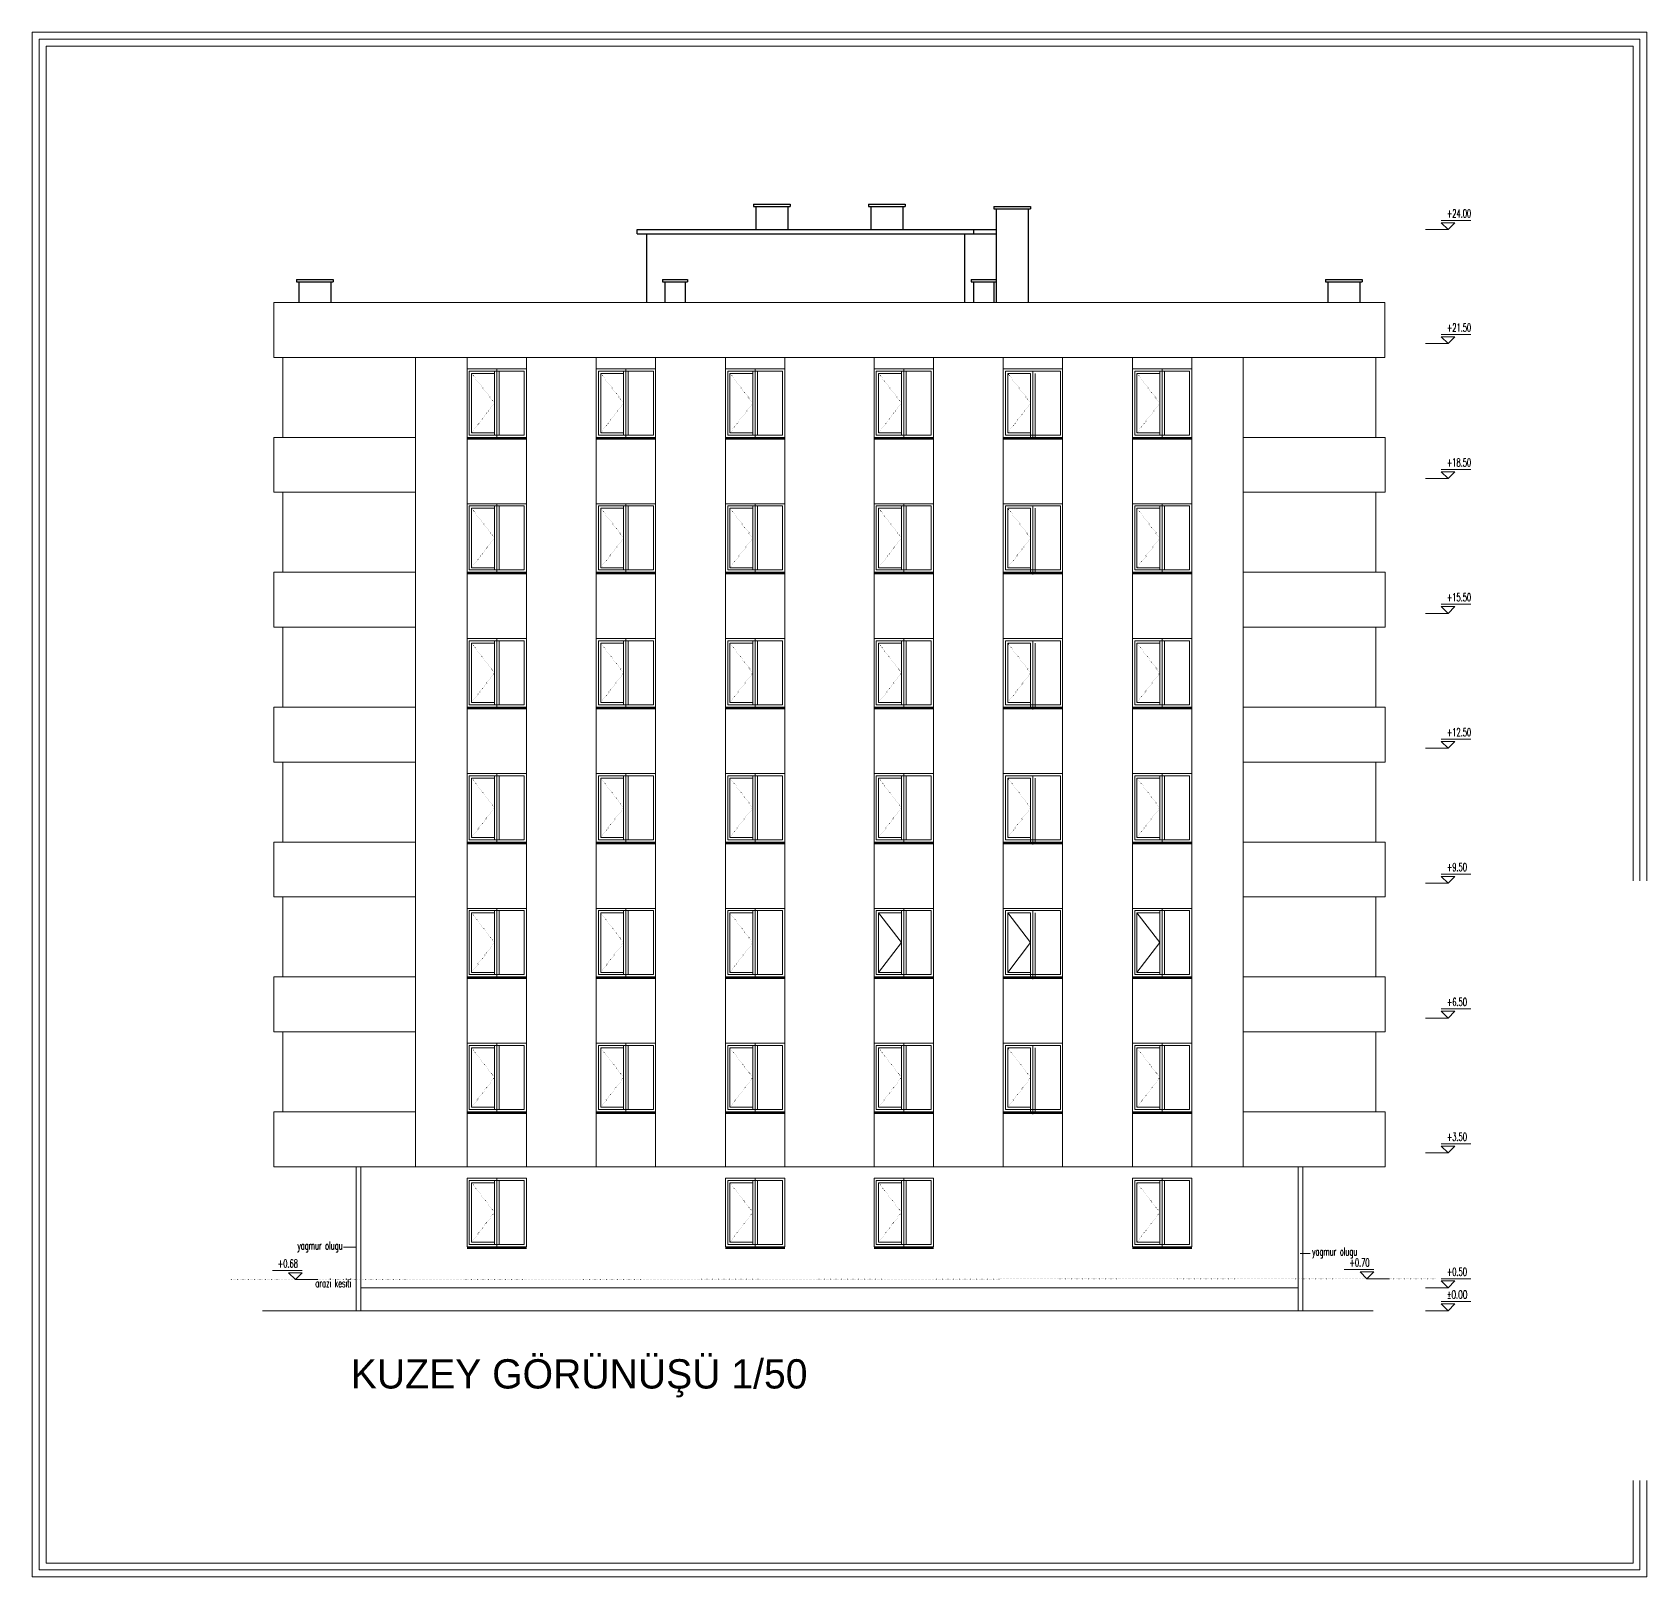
# Model space of a CAD drawing. Header units: millimetres. Extents: x -16104 to 67872, y -88009 to 12107.
# Drawn here: x 53533 to 57063, y -8330 to -4952 of the extents above; entities that cross this region are included whole.
import ezdxf

# ---------------------------------------------------------------- set-up
doc = ezdxf.new("R2010")
doc.units = ezdxf.units.MM
doc.linetypes.add('ACAD_ISO07W100', pattern=[3, 0, -3])
doc.layers.get('0').update_dxf_attribs({"color": 241})
for name, color, linetype, lineweight in [('c05', 32, 'Continuous', 13), ('duvar', 123, 'Continuous', 25), ('TARAMA', 8, 'Continuous', 15)]:
    doc.layers.add(name, color=color, linetype=linetype, lineweight=lineweight)
doc.styles.add('OLCU', font='simplex.shx', dxfattribs={"width": 0.6, "height": 1400})
doc.styles.add('ÖLÇÜ-50', font='comic.ttf', dxfattribs={"height": 12.5})

msp = doc.modelspace()

# ---------------------------------------------------------------- linework, layer by layer
for p, q in [((54483.2, -5838.5), (54613.2, -5838.5)), ((54483.2, -5841.5), (54613.2, -5841.5)), ((54765.7, -5838.5), (54895.7, -5838.5)), ((54765.7, -5841.5), (54895.7, -5841.5)), ((55048.2, -5838.5), (55178.2, -5838.5)), ((55048.2, -5841.5), (55178.2, -5841.5)), ((55373.2, -5838.5), (55503.2, -5838.5)), ((55373.2, -5841.5), (55503.2, -5841.5)), ((55655.7, -5838.5), (55785.7, -5838.5)), ((55655.7, -5841.5), (55785.7, -5841.5)), ((55938.2, -5838.5), (56068.2, -5838.5)), ((55938.2, -5841.5), (56068.2, -5841.5)), ((54483.2, -6133.5), (54613.2, -6133.5)), ((54483.2, -6136.5), (54613.2, -6136.5)), ((54765.7, -6133.5), (54895.7, -6133.5)), ((54765.7, -6136.5), (54895.7, -6136.5)), ((55048.2, -6133.5), (55178.2, -6133.5)), ((55048.2, -6136.5), (55178.2, -6136.5)), ((55373.2, -6133.5), (55503.2, -6133.5)), ((55373.2, -6136.5), (55503.2, -6136.5)), ((55655.7, -6133.5), (55785.7, -6133.5)), ((55655.7, -6136.5), (55785.7, -6136.5)), ((55938.2, -6133.5), (56068.2, -6133.5)), ((55938.2, -6136.5), (56068.2, -6136.5)), ((54483.2, -6428.5), (54613.2, -6428.5)), ((54483.2, -6431.5), (54613.2, -6431.5)), ((54765.7, -6428.5), (54895.7, -6428.5)), ((54765.7, -6431.5), (54895.7, -6431.5)), ((55048.2, -6428.5), (55178.2, -6428.5)), ((55048.2, -6431.5), (55178.2, -6431.5)), ((55373.2, -6428.5), (55503.2, -6428.5)), ((55373.2, -6431.5), (55503.2, -6431.5)), ((55655.7, -6428.5), (55785.7, -6428.5)), ((55655.7, -6431.5), (55785.7, -6431.5)), ((55938.2, -6428.5), (56068.2, -6428.5)), ((55938.2, -6431.5), (56068.2, -6431.5)), ((54483.2, -6723.5), (54613.2, -6723.5)), ((54483.2, -6726.5), (54613.2, -6726.5)), ((54765.7, -6723.5), (54895.7, -6723.5)), ((54765.7, -6726.5), (54895.7, -6726.5)), ((55048.2, -6723.5), (55178.2, -6723.5)), ((55048.2, -6726.5), (55178.2, -6726.5)), ((55373.2, -6723.5), (55503.2, -6723.5)), ((55373.2, -6726.5), (55503.2, -6726.5)), ((55655.7, -6723.5), (55785.7, -6723.5)), ((55655.7, -6726.5), (55785.7, -6726.5)), ((55938.2, -6723.5), (56068.2, -6723.5)), ((55938.2, -6726.5), (56068.2, -6726.5)), ((54483.2, -7018.5), (54613.2, -7018.5)), ((54483.2, -7021.5), (54613.2, -7021.5)), ((54765.7, -7018.5), (54895.7, -7018.5)), ((54765.7, -7021.5), (54895.7, -7021.5)), ((55048.2, -7018.5), (55178.2, -7018.5)), ((55048.2, -7021.5), (55178.2, -7021.5)), ((55373.2, -7018.5), (55503.2, -7018.5)), ((55373.2, -7021.5), (55503.2, -7021.5)), ((55655.7, -7018.5), (55785.7, -7018.5)), ((55655.7, -7021.5), (55785.7, -7021.5)), ((55938.2, -7018.5), (56068.2, -7018.5)), ((55938.2, -7021.5), (56068.2, -7021.5)), ((54483.2, -7313.5), (54613.2, -7313.5)), ((54483.2, -7316.5), (54613.2, -7316.5)), ((54765.7, -7313.5), (54895.7, -7313.5)), ((54765.7, -7316.5), (54895.7, -7316.5)), ((55048.2, -7313.5), (55178.2, -7313.5)), ((55048.2, -7316.5), (55178.2, -7316.5)), ((55373.2, -7313.5), (55503.2, -7313.5)), ((55373.2, -7316.5), (55503.2, -7316.5)), ((55655.7, -7313.5), (55785.7, -7313.5)), ((55655.7, -7316.5), (55785.7, -7316.5)), ((55938.2, -7313.5), (56068.2, -7313.5)), ((55938.2, -7316.5), (56068.2, -7316.5)), ((54483.2, -7608.5), (54613.2, -7608.5)), ((54483.2, -7611.5), (54613.2, -7611.5)), ((55048.2, -7608.5), (55178.2, -7608.5)), ((55048.2, -7611.5), (55178.2, -7611.5)), ((55373.2, -7608.5), (55503.2, -7608.5)), ((55373.2, -7611.5), (55503.2, -7611.5)), ((55938.2, -7608.5), (56068.2, -7608.5)), ((55938.2, -7611.5), (56068.2, -7611.5))]:
    msp.add_line(p, q)
at = {"layer": 'c05'}
for points in [[(57062.9, -8120), (57062.9, -8330.3), (53532.6, -8330.3), (53532.6, -4952.5), (57062.9, -4952.5), (57062.9, -6808.6)], [(57062.9, -8120), (57062.9, -8330.3), (53532.6, -8330.3), (53532.6, -4952.5), (57062.9, -4952.5), (57062.9, -6808.6)], [(57047.9, -8120), (57047.9, -8315.3), (53547.6, -8315.3), (53547.6, -4967.5), (57047.9, -4967.5), (57047.9, -6808.6)], [(57032.9, -8120), (57032.9, -8300.3), (53562.6, -8300.3), (53562.6, -4982.5), (57032.9, -4982.5), (57032.9, -6808.6)]]:
    msp.add_lwpolyline(points, dxfattribs=at)
at = {"layer": 'duvar'}
for p, q in [((55110, -5328.5), (55110, -5333.5)), ((55110, -5328.5), (55190, -5328.5)), ((55190, -5328.5), (55190, -5333.5)), ((55361, -5328.5), (55361, -5333.5)), ((55361, -5328.5), (55441, -5328.5)), ((55441, -5328.5), (55441, -5333.5)), ((55110, -5333.5), (55190, -5333.5)), ((55115, -5333.5), (55115, -5383.5)), ((55185, -5333.5), (55185, -5383.5)), ((55361, -5333.5), (55441, -5333.5)), ((55366, -5333.5), (55366, -5383.5)), ((55436, -5333.5), (55436, -5383.5)), ((55635.5, -5333.5), (55635.5, -5338.5)), ((55635.5, -5333.5), (55715.5, -5333.5)), ((55635.5, -5338.5), (55715.5, -5338.5)), ((55640.5, -5338.5), (55640.5, -5543.5)), ((55710.5, -5338.5), (55710.5, -5543.5)), ((55715.5, -5333.5), (55715.5, -5338.5)), ((54855.5, -5383.5), (55591, -5383.5)), ((54855.5, -5393.5), (54855.5, -5383.5)), ((54855.5, -5393.5), (55591, -5393.5)), ((54875.5, -5393.5), (54875.5, -5543.5)), ((55571, -5393.5), (55571, -5543.5)), ((55591, -5383.5), (55591, -5393.5)), ((55591, -5383.5), (55640.5, -5383.5)), ((55591, -5393.5), (55640.5, -5393.5)), ((54110.5, -5493.5), (54190.5, -5493.5)), ((54110.5, -5493.5), (54110.5, -5498.5)), ((54110.5, -5498.5), (54190.5, -5498.5)), ((54115.5, -5498.5), (54115.5, -5543.5)), ((54185.5, -5498.5), (54185.5, -5543.5)), ((54190.5, -5493.5), (54190.5, -5498.5)), ((54910.5, -5493.5), (54965.5, -5493.5)), ((54910.5, -5493.5), (54910.5, -5498.5)), ((54910.5, -5498.5), (54965.5, -5498.5)), ((54915.5, -5498.5), (54915.5, -5543.5)), ((54960.5, -5498.5), (54960.5, -5543.5)), ((54965.5, -5493.5), (54965.5, -5498.5)), ((55585.5, -5493.5), (55640.5, -5493.5)), ((55585.5, -5493.5), (55585.5, -5498.5)), ((55585.5, -5498.5), (55640.5, -5498.5)), ((55590.5, -5498.5), (55590.5, -5543.5)), ((55635.5, -5498.5), (55635.5, -5543.5)), ((55640.5, -5493.5), (55640.5, -5498.5)), ((56360.5, -5493.5), (56440.5, -5493.5)), ((56360.5, -5493.5), (56360.5, -5498.5)), ((56360.5, -5498.5), (56440.5, -5498.5)), ((56365.5, -5498.5), (56365.5, -5543.5)), ((56435.5, -5498.5), (56435.5, -5543.5)), ((56440.5, -5493.5), (56440.5, -5498.5))]:
    msp.add_line(p, q, dxfattribs=at)
at = {"layer": 'TARAMA', "ltscale": 0.01}
for p, q in [((56613.6, -5363.9), (56678.6, -5363.9)), ((56628.6, -5383.9), (56579.3, -5383.9)), ((56628.6, -5383.9), (56613.6, -5368.9)), ((56613.6, -5368.9), (56643.6, -5368.9)), ((56628.6, -5383.9), (56643.6, -5368.9)), ((56628.6, -5633.5), (56579.3, -5633.5)), ((56613.6, -5613.5), (56678.6, -5613.5)), ((56628.6, -5633.5), (56613.6, -5618.5)), ((56613.6, -5618.5), (56643.6, -5618.5)), ((56628.6, -5633.5), (56643.6, -5618.5)), ((56628.6, -5928.5), (56579.3, -5928.5)), ((56613.6, -5908.5), (56678.6, -5908.5)), ((56628.6, -5928.5), (56613.6, -5913.5)), ((56613.6, -5913.5), (56643.6, -5913.5)), ((56628.6, -5928.5), (56643.6, -5913.5)), ((56613.6, -6203.5), (56678.6, -6203.5)), ((56628.6, -6223.5), (56613.6, -6208.5)), ((56613.6, -6208.5), (56643.6, -6208.5)), ((56628.6, -6223.5), (56643.6, -6208.5)), ((56628.6, -6223.5), (56579.3, -6223.5)), ((56628.6, -6518.5), (56579.3, -6518.5)), ((56613.6, -6498.5), (56678.6, -6498.5)), ((56628.6, -6518.5), (56613.6, -6503.5)), ((56613.6, -6503.5), (56643.6, -6503.5)), ((56628.6, -6518.5), (56643.6, -6503.5)), ((56613.6, -6793.5), (56678.6, -6793.5)), ((56628.6, -6813.5), (56613.6, -6798.5)), ((56613.6, -6798.5), (56643.6, -6798.5)), ((56628.6, -6813.5), (56643.6, -6798.5)), ((56628.6, -6813.5), (56579.3, -6813.5)), ((56613.6, -7088.5), (56678.6, -7088.5)), ((56628.6, -7108.5), (56613.6, -7093.5)), ((56613.6, -7093.5), (56643.6, -7093.5)), ((56628.6, -7108.5), (56643.6, -7093.5)), ((56628.6, -7108.5), (56579.3, -7108.5)), ((56628.6, -7403.5), (56579.3, -7403.5)), ((56613.6, -7383.5), (56678.6, -7383.5)), ((56628.6, -7403.5), (56613.6, -7388.5)), ((56613.6, -7388.5), (56643.6, -7388.5)), ((56628.6, -7403.5), (56643.6, -7388.5)), ((54240.7, -7433.5), (54240.7, -7748.5)), ((56310.7, -7433.5), (56310.7, -7748.5)), ((54213.1, -7609.4), (54240.7, -7609.4)), ((56305.2, -7623.7), (56327.1, -7623.7)), ((54123, -7660.5), (54058, -7660.5)), ((56466.2, -7658.5), (56401.2, -7658.5)), ((54123, -7665.5), (54093, -7665.5)), ((54108, -7680.5), (54093, -7665.5)), ((54108, -7680.5), (54123, -7665.5)), ((54108, -7680.5), (54157.3, -7680.5)), ((56466.2, -7663.5), (56436.2, -7663.5)), ((56451.2, -7678.5), (56436.2, -7663.5)), ((56451.2, -7678.5), (56466.2, -7663.5)), ((56451.2, -7678.5), (56500.6, -7678.5)), ((56613.6, -7678.5), (56678.6, -7678.5)), ((56628.6, -7698.5), (56613.6, -7683.5)), ((56613.6, -7683.5), (56643.6, -7683.5)), ((56628.6, -7698.5), (56643.6, -7683.5)), ((56628.6, -7698.5), (56579.3, -7698.5)), ((56613.6, -7728.5), (56678.6, -7728.5)), ((56628.6, -7748.5), (56579.3, -7748.5)), ((56628.6, -7748.5), (56613.6, -7733.5)), ((56613.6, -7733.5), (56643.6, -7733.5)), ((56628.6, -7748.5), (56643.6, -7733.5))]:
    msp.add_line(p, q, dxfattribs=at)
at = {"layer": 'TARAMA'}
for p, q in [((54060.5, -5543.5), (56490.5, -5543.5)), ((54060.5, -5663.5), (54060.5, -5543.5)), ((56490.5, -5663.5), (56490.5, -5543.5)), ((54060.5, -5663.5), (56490.5, -5663.5)), ((54080.7, -5663.5), (54080.7, -5838.5)), ((54370.7, -5663.5), (54370.7, -5958.5)), ((54483.2, -5663.5), (54483.2, -5843.5)), ((54613.2, -5663.5), (54613.2, -5958.5)), ((54765.7, -5663.5), (54765.7, -5958.5)), ((54895.7, -5663.5), (54895.7, -5958.5)), ((55048.2, -5663.5), (55048.2, -5958.5)), ((55178.2, -5663.5), (55178.2, -5958.5)), ((55373.2, -5663.5), (55373.2, -5958.5)), ((55503.2, -5663.5), (55503.2, -5958.5)), ((55655.7, -5663.5), (55655.7, -5958.5)), ((55785.7, -5663.5), (55785.7, -5958.5)), ((55938.2, -5663.5), (55938.2, -5958.5)), ((56068.2, -5663.5), (56068.2, -5958.5)), ((56180.7, -5663.5), (56180.7, -5958.5)), ((56470.7, -5663.5), (56470.7, -5838.5)), ((54543.2, -5693.5), (54543.2, -5833.5)), ((54548.2, -5688.5), (54548.2, -5838.5)), ((54553.2, -5693.5), (54553.2, -5833.5)), ((54825.7, -5693.5), (54825.7, -5833.5)), ((54830.7, -5688.5), (54830.7, -5838.5)), ((54835.7, -5693.5), (54835.7, -5833.5)), ((55108.2, -5693.5), (55108.2, -5833.5)), ((55113.2, -5688.5), (55113.2, -5838.5)), ((55118.2, -5693.5), (55118.2, -5833.5)), ((55433.2, -5693.5), (55433.2, -5833.5)), ((55438.2, -5688.5), (55438.2, -5838.5)), ((55443.2, -5693.5), (55443.2, -5833.5)), ((55715.7, -5698.5), (55715.7, -5838.5)), ((55720.7, -5693.5), (55720.7, -5838.5)), ((55725.7, -5698.5), (55725.7, -5838.5)), ((55998.2, -5693.5), (55998.2, -5833.5)), ((56003.2, -5688.5), (56003.2, -5838.5)), ((56008.2, -5693.5), (56008.2, -5833.5)), ((54060.7, -5838.5), (54370.7, -5838.5)), ((54060.7, -5838.5), (54060.7, -5958.5)), ((54483.2, -5838.5), (54483.2, -6138.5)), ((56180.7, -5838.5), (56490.7, -5838.5)), ((56490.7, -5838.5), (56490.7, -5958.5)), ((54370.7, -5898.5), (54370.7, -6253.5)), ((54613.2, -5928.5), (54613.2, -6253.5)), ((54765.7, -5928.5), (54765.7, -6253.5)), ((54895.7, -5928.5), (54895.7, -6253.5)), ((55048.2, -5928.5), (55048.2, -6253.5)), ((55178.2, -5928.5), (55178.2, -6253.5)), ((55373.2, -5928.5), (55373.2, -6253.5)), ((55503.2, -5928.5), (55503.2, -6253.5)), ((55655.7, -5928.5), (55655.7, -6253.5)), ((55785.7, -5898.5), (55785.7, -6253.5)), ((55938.2, -5928.5), (55938.2, -6253.5)), ((56068.2, -5928.5), (56068.2, -6253.5)), ((56180.7, -5928.5), (56180.7, -6253.5)), ((54060.7, -5958.5), (54370.7, -5958.5)), ((54080.7, -5958.5), (54080.7, -6133.5)), ((56180.7, -5958.5), (56490.7, -5958.5)), ((56470.7, -5958.5), (56470.7, -6133.5)), ((54543.2, -5988.5), (54543.2, -6128.5)), ((54548.2, -5983.5), (54548.2, -6133.5)), ((54553.2, -5988.5), (54553.2, -6128.5)), ((54825.7, -5988.5), (54825.7, -6128.5)), ((54830.7, -5983.5), (54830.7, -6133.5)), ((54835.7, -5988.5), (54835.7, -6128.5)), ((55108.2, -5988.5), (55108.2, -6128.5)), ((55113.2, -5983.5), (55113.2, -6133.5)), ((55118.2, -5988.5), (55118.2, -6128.5)), ((55433.2, -5988.5), (55433.2, -6128.5)), ((55438.2, -5983.5), (55438.2, -6133.5)), ((55443.2, -5988.5), (55443.2, -6128.5)), ((55715.7, -5993.5), (55715.7, -6133.5)), ((55720.7, -5988.5), (55720.7, -6138.5)), ((55725.7, -5993.5), (55725.7, -6133.5)), ((55998.2, -5988.5), (55998.2, -6128.5)), ((56003.2, -5983.5), (56003.2, -6133.5)), ((56008.2, -5988.5), (56008.2, -6128.5)), ((54060.7, -6133.5), (54370.7, -6133.5)), ((54060.7, -6133.5), (54060.7, -6253.5)), ((54483.2, -6138.5), (54483.2, -6433.5)), ((56180.7, -6133.5), (56490.7, -6133.5)), ((56490.7, -6133.5), (56490.7, -6253.5)), ((54370.7, -6193.5), (54370.7, -6548.5)), ((55785.7, -6193.5), (55785.7, -6548.5)), ((54613.2, -6223.5), (54613.2, -6548.5)), ((54765.7, -6223.5), (54765.7, -6548.5)), ((54895.7, -6223.5), (54895.7, -6548.5)), ((55048.2, -6223.5), (55048.2, -6548.5)), ((55178.2, -6223.5), (55178.2, -6548.5)), ((55373.2, -6223.5), (55373.2, -6548.5)), ((55503.2, -6223.5), (55503.2, -6548.5)), ((55655.7, -6223.5), (55655.7, -6548.5)), ((55938.2, -6223.5), (55938.2, -6548.5)), ((56068.2, -6223.5), (56068.2, -6548.5)), ((56180.7, -6223.5), (56180.7, -6548.5)), ((54060.7, -6253.5), (54370.7, -6253.5)), ((54080.7, -6253.5), (54080.7, -6428.5)), ((54543.2, -6283.5), (54543.2, -6423.5)), ((54548.2, -6278.5), (54548.2, -6428.5)), ((54553.2, -6283.5), (54553.2, -6423.5)), ((54825.7, -6283.5), (54825.7, -6423.5)), ((54830.7, -6278.5), (54830.7, -6428.5)), ((54835.7, -6283.5), (54835.7, -6423.5)), ((55108.2, -6283.5), (55108.2, -6423.5)), ((55113.2, -6278.5), (55113.2, -6428.5)), ((55118.2, -6283.5), (55118.2, -6423.5)), ((55433.2, -6283.5), (55433.2, -6423.5)), ((55438.2, -6278.5), (55438.2, -6428.5)), ((55443.2, -6283.5), (55443.2, -6423.5)), ((55720.7, -6283.5), (55720.7, -6433.5)), ((55998.2, -6283.5), (55998.2, -6423.5)), ((56003.2, -6278.5), (56003.2, -6428.5)), ((56008.2, -6283.5), (56008.2, -6423.5)), ((56180.7, -6253.5), (56490.7, -6253.5)), ((56470.7, -6253.5), (56470.7, -6428.5)), ((55715.7, -6288.5), (55715.7, -6428.5)), ((55725.7, -6288.5), (55725.7, -6428.5)), ((54060.7, -6428.5), (54370.7, -6428.5)), ((54060.7, -6428.5), (54060.7, -6548.5)), ((54483.2, -6433.5), (54483.2, -6728.5)), ((56180.7, -6428.5), (56490.7, -6428.5)), ((56490.7, -6428.5), (56490.7, -6548.5)), ((54370.7, -6488.5), (54370.7, -6843.5)), ((55785.7, -6488.5), (55785.7, -6843.5)), ((54613.2, -6518.5), (54613.2, -6843.5)), ((54765.7, -6518.5), (54765.7, -6843.5)), ((54895.7, -6518.5), (54895.7, -6843.5)), ((55048.2, -6518.5), (55048.2, -6843.5)), ((55178.2, -6518.5), (55178.2, -6843.5)), ((55373.2, -6518.5), (55373.2, -6843.5)), ((55503.2, -6518.5), (55503.2, -6843.5)), ((55655.7, -6518.5), (55655.7, -6843.5)), ((55938.2, -6518.5), (55938.2, -6843.5)), ((56068.2, -6518.5), (56068.2, -6843.5)), ((56180.7, -6518.5), (56180.7, -6843.5)), ((54060.7, -6548.5), (54370.7, -6548.5)), ((54080.7, -6548.5), (54080.7, -6723.5)), ((56180.7, -6548.5), (56490.7, -6548.5)), ((56470.7, -6548.5), (56470.7, -6723.5)), ((54543.2, -6578.5), (54543.2, -6718.5)), ((54548.2, -6573.5), (54548.2, -6723.5)), ((54553.2, -6578.5), (54553.2, -6718.5)), ((54825.7, -6578.5), (54825.7, -6718.5)), ((54830.7, -6573.5), (54830.7, -6723.5)), ((54835.7, -6578.5), (54835.7, -6718.5)), ((55108.2, -6578.5), (55108.2, -6718.5)), ((55113.2, -6573.5), (55113.2, -6723.5)), ((55118.2, -6578.5), (55118.2, -6718.5)), ((55433.2, -6578.5), (55433.2, -6718.5)), ((55438.2, -6573.5), (55438.2, -6723.5)), ((55443.2, -6578.5), (55443.2, -6718.5)), ((55715.7, -6583.5), (55715.7, -6723.5)), ((55720.7, -6578.5), (55720.7, -6728.5)), ((55725.7, -6583.5), (55725.7, -6723.5)), ((55998.2, -6578.5), (55998.2, -6718.5)), ((56003.2, -6573.5), (56003.2, -6723.5)), ((56008.2, -6578.5), (56008.2, -6718.5)), ((54060.7, -6723.5), (54370.7, -6723.5)), ((54060.7, -6723.5), (54060.7, -6843.5)), ((54483.2, -6728.5), (54483.2, -7023.5)), ((56180.7, -6723.5), (56490.7, -6723.5)), ((56490.7, -6723.5), (56490.7, -6843.5)), ((54370.7, -6783.5), (54370.7, -7138.5)), ((55785.7, -6783.5), (55785.7, -7138.5)), ((54060.7, -6843.5), (54370.7, -6843.5)), ((54080.7, -6843.5), (54080.7, -7018.5)), ((54613.2, -6813.5), (54613.2, -7138.5)), ((54765.7, -6813.5), (54765.7, -7138.5)), ((54895.7, -6813.5), (54895.7, -7138.5)), ((55048.2, -6813.5), (55048.2, -7138.5)), ((55178.2, -6813.5), (55178.2, -7138.5)), ((55373.2, -6813.5), (55373.2, -7138.5)), ((55503.2, -6813.5), (55503.2, -7138.5)), ((55655.7, -6813.5), (55655.7, -7138.5)), ((55938.2, -6813.5), (55938.2, -7138.5)), ((56068.2, -6813.5), (56068.2, -7138.5)), ((56180.7, -6813.5), (56180.7, -7138.5)), ((56180.7, -6843.5), (56490.7, -6843.5)), ((56470.7, -6843.5), (56470.7, -7018.5)), ((54483.2, -6868.5), (54483.2, -7433.5)), ((54543.2, -6873.5), (54543.2, -7013.5)), ((54548.2, -6868.5), (54548.2, -7018.5)), ((54553.2, -6873.5), (54553.2, -7013.5)), ((54825.7, -6873.5), (54825.7, -7013.5)), ((54830.7, -6868.5), (54830.7, -7018.5)), ((54835.7, -6873.5), (54835.7, -7013.5)), ((55108.2, -6873.5), (55108.2, -7013.5)), ((55113.2, -6868.5), (55113.2, -7018.5)), ((55118.2, -6873.5), (55118.2, -7013.5)), ((55383.2, -6878.5), (55433.2, -6943.5)), ((55433.2, -6873.5), (55433.2, -7013.5)), ((55438.2, -6868.5), (55438.2, -7018.5)), ((55443.2, -6873.5), (55443.2, -7013.5)), ((55665.7, -6878.5), (55715.7, -6943.5)), ((55715.7, -6878.5), (55715.7, -7018.5)), ((55720.7, -6873.5), (55720.7, -7023.5)), ((55725.7, -6878.5), (55725.7, -7018.5)), ((55948.2, -6878.5), (55998.2, -6943.5)), ((55998.2, -6873.5), (55998.2, -7013.5)), ((56003.2, -6868.5), (56003.2, -7018.5)), ((56008.2, -6873.5), (56008.2, -7013.5)), ((55433.2, -6943.5), (55383.2, -7008.5)), ((55715.7, -6943.5), (55665.7, -7008.5)), ((55998.2, -6943.5), (55948.2, -7008.5)), ((54060.7, -7018.5), (54370.7, -7018.5)), ((54060.7, -7018.5), (54060.7, -7138.5)), ((56180.7, -7018.5), (56490.7, -7018.5)), ((56490.7, -7018.5), (56490.7, -7138.5)), ((54370.7, -7078.5), (54370.7, -7433.5)), ((55785.7, -7078.5), (55785.7, -7433.5)), ((54613.2, -7108.5), (54613.2, -7433.5)), ((54765.7, -7108.5), (54765.7, -7433.5)), ((54895.7, -7108.5), (54895.7, -7433.5)), ((55048.2, -7108.5), (55048.2, -7433.5)), ((55178.2, -7108.5), (55178.2, -7433.5)), ((55373.2, -7108.5), (55373.2, -7433.5)), ((55503.2, -7108.5), (55503.2, -7433.5)), ((55655.7, -7108.5), (55655.7, -7433.5)), ((55938.2, -7108.5), (55938.2, -7433.5)), ((56068.2, -7108.5), (56068.2, -7433.5)), ((56180.7, -7108.5), (56180.7, -7433.5)), ((54060.7, -7138.5), (54370.7, -7138.5)), ((54080.7, -7138.5), (54080.7, -7313.5)), ((54548.2, -7163.5), (54548.2, -7313.5)), ((54830.7, -7163.5), (54830.7, -7313.5)), ((55113.2, -7163.5), (55113.2, -7313.5)), ((55438.2, -7163.5), (55438.2, -7313.5)), ((56003.2, -7163.5), (56003.2, -7313.5)), ((56180.7, -7138.5), (56490.7, -7138.5)), ((56470.7, -7138.5), (56470.7, -7313.5)), ((54543.2, -7168.5), (54543.2, -7308.5)), ((54553.2, -7168.5), (54553.2, -7308.5)), ((54825.7, -7168.5), (54825.7, -7308.5)), ((54835.7, -7168.5), (54835.7, -7308.5)), ((55108.2, -7168.5), (55108.2, -7308.5)), ((55118.2, -7168.5), (55118.2, -7308.5)), ((55433.2, -7168.5), (55433.2, -7308.5)), ((55443.2, -7168.5), (55443.2, -7308.5)), ((55715.7, -7173.5), (55715.7, -7313.5)), ((55720.7, -7168.5), (55720.7, -7318.5)), ((55725.7, -7173.5), (55725.7, -7313.5)), ((55998.2, -7168.5), (55998.2, -7308.5)), ((56008.2, -7168.5), (56008.2, -7308.5)), ((54060.7, -7313.5), (54370.7, -7313.5)), ((54060.7, -7313.5), (54060.7, -7433.5)), ((56180.7, -7313.5), (56490.7, -7313.5)), ((56490.7, -7313.5), (56490.7, -7433.5)), ((54060.7, -7433.5), (54370.7, -7433.5)), ((54250.7, -7433.5), (56300.7, -7433.5)), ((54250.7, -7433.5), (54250.7, -7748.5)), ((54250.7, -7433.5), (54250.7, -7748.5)), ((56180.7, -7433.5), (56490.7, -7433.5)), ((56300.7, -7433.5), (56300.7, -7748.5)), ((56300.7, -7433.5), (56300.7, -7748.5)), ((54543.2, -7463.5), (54543.2, -7603.5)), ((54548.2, -7458.5), (54548.2, -7608.5)), ((54553.2, -7463.5), (54553.2, -7603.5)), ((55048.2, -7458.5), (55048.2, -7463.5)), ((55108.2, -7463.5), (55108.2, -7603.5)), ((55113.2, -7458.5), (55113.2, -7608.5)), ((55118.2, -7463.5), (55118.2, -7603.5)), ((55433.2, -7463.5), (55433.2, -7603.5)), ((55438.2, -7458.5), (55438.2, -7608.5)), ((55443.2, -7463.5), (55443.2, -7603.5)), ((55998.2, -7463.5), (55998.2, -7603.5)), ((56003.2, -7458.5), (56003.2, -7608.5)), ((56008.2, -7463.5), (56008.2, -7603.5)), ((54250.7, -7698.5), (56300.7, -7698.5)), ((56300.7, -7698.5), (54250.7, -7698.5)), ((54036.3, -7748.5), (56464.4, -7748.5))]:
    msp.add_line(p, q, dxfattribs=at)
at = {"layer": 'TARAMA', "linetype": 'ACAD_ISO07W100'}
for p, q in [((54493.2, -5698.5), (54543.2, -5763.5)), ((54775.7, -5698.5), (54825.7, -5763.5)), ((55058.2, -5698.5), (55108.2, -5763.5)), ((55383.2, -5698.5), (55433.2, -5763.5)), ((55665.7, -5698.5), (55715.7, -5763.5)), ((55948.2, -5698.5), (55998.2, -5763.5)), ((54543.2, -5763.5), (54493.2, -5828.5)), ((54825.7, -5763.5), (54775.7, -5828.5)), ((55108.2, -5763.5), (55058.2, -5828.5)), ((55433.2, -5763.5), (55383.2, -5828.5)), ((55715.7, -5763.5), (55665.7, -5828.5)), ((55998.2, -5763.5), (55948.2, -5828.5)), ((54493.2, -5993.5), (54543.2, -6058.5)), ((54775.7, -5993.5), (54825.7, -6058.5)), ((55058.2, -5993.5), (55108.2, -6058.5)), ((55383.2, -5993.5), (55433.2, -6058.5)), ((55665.7, -5993.5), (55715.7, -6058.5)), ((55948.2, -5993.5), (55998.2, -6058.5)), ((54543.2, -6058.5), (54493.2, -6123.5)), ((54825.7, -6058.5), (54775.7, -6123.5)), ((55108.2, -6058.5), (55058.2, -6123.5)), ((55433.2, -6058.5), (55383.2, -6123.5)), ((55715.7, -6058.5), (55665.7, -6123.5)), ((55998.2, -6058.5), (55948.2, -6123.5)), ((54493.2, -6288.5), (54543.2, -6353.5)), ((54775.7, -6288.5), (54825.7, -6353.5)), ((55058.2, -6288.5), (55108.2, -6353.5)), ((55383.2, -6288.5), (55433.2, -6353.5)), ((55665.7, -6288.5), (55715.7, -6353.5)), ((55948.2, -6288.5), (55998.2, -6353.5)), ((54543.2, -6353.5), (54493.2, -6418.5)), ((54825.7, -6353.5), (54775.7, -6418.5)), ((55108.2, -6353.5), (55058.2, -6418.5)), ((55433.2, -6353.5), (55383.2, -6418.5)), ((55715.7, -6353.5), (55665.7, -6418.5)), ((55998.2, -6353.5), (55948.2, -6418.5)), ((54493.2, -6583.5), (54543.2, -6648.5)), ((54775.7, -6583.5), (54825.7, -6648.5)), ((55058.2, -6583.5), (55108.2, -6648.5)), ((55383.2, -6583.5), (55433.2, -6648.5)), ((55665.7, -6583.5), (55715.7, -6648.5)), ((55948.2, -6583.5), (55998.2, -6648.5)), ((54543.2, -6648.5), (54493.2, -6713.5)), ((54825.7, -6648.5), (54775.7, -6713.5)), ((55108.2, -6648.5), (55058.2, -6713.5)), ((55433.2, -6648.5), (55383.2, -6713.5)), ((55715.7, -6648.5), (55665.7, -6713.5)), ((55998.2, -6648.5), (55948.2, -6713.5)), ((54493.2, -6878.5), (54543.2, -6943.5)), ((54775.7, -6878.5), (54825.7, -6943.5)), ((55058.2, -6878.5), (55108.2, -6943.5)), ((54543.2, -6943.5), (54493.2, -7008.5)), ((54825.7, -6943.5), (54775.7, -7008.5)), ((55108.2, -6943.5), (55058.2, -7008.5)), ((54493.2, -7173.5), (54543.2, -7238.5)), ((54775.7, -7173.5), (54825.7, -7238.5)), ((55058.2, -7173.5), (55108.2, -7238.5)), ((55383.2, -7173.5), (55433.2, -7238.5)), ((55665.7, -7173.5), (55715.7, -7238.5)), ((55948.2, -7173.5), (55998.2, -7238.5)), ((54543.2, -7238.5), (54493.2, -7303.5)), ((54825.7, -7238.5), (54775.7, -7303.5)), ((55108.2, -7238.5), (55058.2, -7303.5)), ((55433.2, -7238.5), (55383.2, -7303.5)), ((55715.7, -7238.5), (55665.7, -7303.5)), ((55998.2, -7238.5), (55948.2, -7303.5)), ((54493.2, -7468.5), (54543.2, -7533.5)), ((55058.2, -7468.5), (55108.2, -7533.5)), ((55383.2, -7468.5), (55433.2, -7533.5)), ((55948.2, -7468.5), (55998.2, -7533.5)), ((54543.2, -7533.5), (54493.2, -7598.5)), ((55108.2, -7533.5), (55058.2, -7598.5)), ((55433.2, -7533.5), (55383.2, -7598.5)), ((55998.2, -7533.5), (55948.2, -7598.5)), ((54250.7, -7680.5), (53965.3, -7680.5)), ((56300.7, -7678.5), (54250.7, -7680.5)), ((56601.8, -7678.5), (56300.7, -7678.5))]:
    msp.add_line(p, q, dxfattribs=at)
at = {"layer": 'TARAMA'}
for points in [[(54483.2, -5688.5), (54613.2, -5688.5), (54613.2, -5838.5), (54483.2, -5838.5), (54483.2, -5688.5)], [(54543.2, -5828.5), (54493.2, -5828.5), (54493.2, -5698.5), (54543.2, -5698.5)], [(54765.7, -5688.5), (54895.7, -5688.5), (54895.7, -5838.5), (54765.7, -5838.5), (54765.7, -5688.5)], [(54825.7, -5828.5), (54775.7, -5828.5), (54775.7, -5698.5), (54825.7, -5698.5)], [(55048.2, -5688.5), (55178.2, -5688.5), (55178.2, -5838.5), (55048.2, -5838.5), (55048.2, -5688.5)], [(55108.2, -5828.5), (55058.2, -5828.5), (55058.2, -5698.5), (55108.2, -5698.5)], [(55373.2, -5688.5), (55503.2, -5688.5), (55503.2, -5838.5), (55373.2, -5838.5), (55373.2, -5688.5)], [(55433.2, -5828.5), (55383.2, -5828.5), (55383.2, -5698.5), (55433.2, -5698.5)], [(55655.7, -5688.5), (55785.7, -5688.5), (55785.7, -5838.5), (55655.7, -5838.5), (55655.7, -5688.5)], [(55715.7, -5828.5), (55665.7, -5828.5), (55665.7, -5698.5), (55715.7, -5698.5)], [(55938.2, -5688.5), (56068.2, -5688.5), (56068.2, -5838.5), (55938.2, -5838.5), (55938.2, -5688.5)], [(55998.2, -5828.5), (55948.2, -5828.5), (55948.2, -5698.5), (55998.2, -5698.5)], [(54483.2, -5983.5), (54613.2, -5983.5), (54613.2, -6133.5), (54483.2, -6133.5), (54483.2, -5983.5)], [(54543.2, -6123.5), (54493.2, -6123.5), (54493.2, -5993.5), (54543.2, -5993.5)], [(54765.7, -5983.5), (54895.7, -5983.5), (54895.7, -6133.5), (54765.7, -6133.5), (54765.7, -5983.5)], [(54825.7, -6123.5), (54775.7, -6123.5), (54775.7, -5993.5), (54825.7, -5993.5)], [(55048.2, -5983.5), (55178.2, -5983.5), (55178.2, -6133.5), (55048.2, -6133.5), (55048.2, -5983.5)], [(55108.2, -6123.5), (55058.2, -6123.5), (55058.2, -5993.5), (55108.2, -5993.5)], [(55373.2, -5983.5), (55503.2, -5983.5), (55503.2, -6133.5), (55373.2, -6133.5), (55373.2, -5983.5)], [(55433.2, -6123.5), (55383.2, -6123.5), (55383.2, -5993.5), (55433.2, -5993.5)], [(55655.7, -5983.5), (55785.7, -5983.5), (55785.7, -6133.5), (55655.7, -6133.5), (55655.7, -5983.5)], [(55715.7, -6123.5), (55665.7, -6123.5), (55665.7, -5993.5), (55715.7, -5993.5)], [(55938.2, -5983.5), (56068.2, -5983.5), (56068.2, -6133.5), (55938.2, -6133.5), (55938.2, -5983.5)], [(55998.2, -6123.5), (55948.2, -6123.5), (55948.2, -5993.5), (55998.2, -5993.5)], [(54483.2, -6278.5), (54613.2, -6278.5), (54613.2, -6428.5), (54483.2, -6428.5), (54483.2, -6278.5)], [(54765.7, -6278.5), (54895.7, -6278.5), (54895.7, -6428.5), (54765.7, -6428.5), (54765.7, -6278.5)], [(55048.2, -6278.5), (55178.2, -6278.5), (55178.2, -6428.5), (55048.2, -6428.5), (55048.2, -6278.5)], [(55373.2, -6278.5), (55503.2, -6278.5), (55503.2, -6428.5), (55373.2, -6428.5), (55373.2, -6278.5)], [(55655.7, -6278.5), (55785.7, -6278.5), (55785.7, -6428.5), (55655.7, -6428.5), (55655.7, -6278.5)], [(55938.2, -6278.5), (56068.2, -6278.5), (56068.2, -6428.5), (55938.2, -6428.5), (55938.2, -6278.5)], [(54543.2, -6418.5), (54493.2, -6418.5), (54493.2, -6288.5), (54543.2, -6288.5)], [(54825.7, -6418.5), (54775.7, -6418.5), (54775.7, -6288.5), (54825.7, -6288.5)], [(55108.2, -6418.5), (55058.2, -6418.5), (55058.2, -6288.5), (55108.2, -6288.5)], [(55433.2, -6418.5), (55383.2, -6418.5), (55383.2, -6288.5), (55433.2, -6288.5)], [(55715.7, -6418.5), (55665.7, -6418.5), (55665.7, -6288.5), (55715.7, -6288.5)], [(55998.2, -6418.5), (55948.2, -6418.5), (55948.2, -6288.5), (55998.2, -6288.5)], [(54483.2, -6573.5), (54613.2, -6573.5), (54613.2, -6723.5), (54483.2, -6723.5), (54483.2, -6573.5)], [(54543.2, -6713.5), (54493.2, -6713.5), (54493.2, -6583.5), (54543.2, -6583.5)], [(54765.7, -6573.5), (54895.7, -6573.5), (54895.7, -6723.5), (54765.7, -6723.5), (54765.7, -6573.5)], [(54825.7, -6713.5), (54775.7, -6713.5), (54775.7, -6583.5), (54825.7, -6583.5)], [(55048.2, -6573.5), (55178.2, -6573.5), (55178.2, -6723.5), (55048.2, -6723.5), (55048.2, -6573.5)], [(55108.2, -6713.5), (55058.2, -6713.5), (55058.2, -6583.5), (55108.2, -6583.5)], [(55373.2, -6573.5), (55503.2, -6573.5), (55503.2, -6723.5), (55373.2, -6723.5), (55373.2, -6573.5)], [(55433.2, -6713.5), (55383.2, -6713.5), (55383.2, -6583.5), (55433.2, -6583.5)], [(55655.7, -6573.5), (55785.7, -6573.5), (55785.7, -6723.5), (55655.7, -6723.5), (55655.7, -6573.5)], [(55715.7, -6713.5), (55665.7, -6713.5), (55665.7, -6583.5), (55715.7, -6583.5)], [(55938.2, -6573.5), (56068.2, -6573.5), (56068.2, -6723.5), (55938.2, -6723.5), (55938.2, -6573.5)], [(55998.2, -6713.5), (55948.2, -6713.5), (55948.2, -6583.5), (55998.2, -6583.5)], [(54483.2, -6868.5), (54613.2, -6868.5), (54613.2, -7018.5), (54483.2, -7018.5), (54483.2, -6868.5)], [(54543.2, -7008.5), (54493.2, -7008.5), (54493.2, -6878.5), (54543.2, -6878.5)], [(54765.7, -6868.5), (54895.7, -6868.5), (54895.7, -7018.5), (54765.7, -7018.5), (54765.7, -6868.5)], [(54825.7, -7008.5), (54775.7, -7008.5), (54775.7, -6878.5), (54825.7, -6878.5)], [(55048.2, -6868.5), (55178.2, -6868.5), (55178.2, -7018.5), (55048.2, -7018.5), (55048.2, -6868.5)], [(55108.2, -7008.5), (55058.2, -7008.5), (55058.2, -6878.5), (55108.2, -6878.5)], [(55373.2, -6868.5), (55503.2, -6868.5), (55503.2, -7018.5), (55373.2, -7018.5), (55373.2, -6868.5)], [(55433.2, -7008.5), (55383.2, -7008.5), (55383.2, -6878.5), (55433.2, -6878.5)], [(55655.7, -6868.5), (55785.7, -6868.5), (55785.7, -7018.5), (55655.7, -7018.5), (55655.7, -6868.5)], [(55715.7, -7008.5), (55665.7, -7008.5), (55665.7, -6878.5), (55715.7, -6878.5)], [(55938.2, -6868.5), (56068.2, -6868.5), (56068.2, -7018.5), (55938.2, -7018.5), (55938.2, -6868.5)], [(55998.2, -7008.5), (55948.2, -7008.5), (55948.2, -6878.5), (55998.2, -6878.5)], [(54483.2, -7163.5), (54613.2, -7163.5), (54613.2, -7313.5), (54483.2, -7313.5), (54483.2, -7163.5)], [(54765.7, -7163.5), (54895.7, -7163.5), (54895.7, -7313.5), (54765.7, -7313.5), (54765.7, -7163.5)], [(55048.2, -7163.5), (55178.2, -7163.5), (55178.2, -7313.5), (55048.2, -7313.5), (55048.2, -7163.5)], [(55373.2, -7163.5), (55503.2, -7163.5), (55503.2, -7313.5), (55373.2, -7313.5), (55373.2, -7163.5)], [(55655.7, -7163.5), (55785.7, -7163.5), (55785.7, -7313.5), (55655.7, -7313.5), (55655.7, -7163.5)], [(55938.2, -7163.5), (56068.2, -7163.5), (56068.2, -7313.5), (55938.2, -7313.5), (55938.2, -7163.5)], [(54543.2, -7303.5), (54493.2, -7303.5), (54493.2, -7173.5), (54543.2, -7173.5)], [(54825.7, -7303.5), (54775.7, -7303.5), (54775.7, -7173.5), (54825.7, -7173.5)], [(55108.2, -7303.5), (55058.2, -7303.5), (55058.2, -7173.5), (55108.2, -7173.5)], [(55433.2, -7303.5), (55383.2, -7303.5), (55383.2, -7173.5), (55433.2, -7173.5)], [(55715.7, -7303.5), (55665.7, -7303.5), (55665.7, -7173.5), (55715.7, -7173.5)], [(55998.2, -7303.5), (55948.2, -7303.5), (55948.2, -7173.5), (55998.2, -7173.5)], [(54483.2, -7458.5), (54613.2, -7458.5), (54613.2, -7608.5), (54483.2, -7608.5), (54483.2, -7458.5)], [(54543.2, -7598.5), (54493.2, -7598.5), (54493.2, -7468.5), (54543.2, -7468.5)], [(55048.2, -7458.5), (55178.2, -7458.5), (55178.2, -7608.5), (55048.2, -7608.5), (55048.2, -7458.5)], [(55108.2, -7598.5), (55058.2, -7598.5), (55058.2, -7468.5), (55108.2, -7468.5)], [(55373.2, -7458.5), (55503.2, -7458.5), (55503.2, -7608.5), (55373.2, -7608.5), (55373.2, -7458.5)], [(55433.2, -7598.5), (55383.2, -7598.5), (55383.2, -7468.5), (55433.2, -7468.5)], [(55938.2, -7458.5), (56068.2, -7458.5), (56068.2, -7608.5), (55938.2, -7608.5), (55938.2, -7458.5)], [(55998.2, -7598.5), (55948.2, -7598.5), (55948.2, -7468.5), (55998.2, -7468.5)]]:
    msp.add_lwpolyline(points, dxfattribs=at)
for points in [[(54488.2, -5693.5), (54608.2, -5693.5), (54608.2, -5833.5), (54488.2, -5833.5)], [(54770.7, -5693.5), (54890.7, -5693.5), (54890.7, -5833.5), (54770.7, -5833.5)], [(55053.2, -5693.5), (55173.2, -5693.5), (55173.2, -5833.5), (55053.2, -5833.5)], [(55378.2, -5693.5), (55498.2, -5693.5), (55498.2, -5833.5), (55378.2, -5833.5)], [(55660.7, -5693.5), (55780.7, -5693.5), (55780.7, -5833.5), (55660.7, -5833.5)], [(55943.2, -5693.5), (56063.2, -5693.5), (56063.2, -5833.5), (55943.2, -5833.5)], [(54488.2, -5988.5), (54608.2, -5988.5), (54608.2, -6128.5), (54488.2, -6128.5)], [(54770.7, -5988.5), (54890.7, -5988.5), (54890.7, -6128.5), (54770.7, -6128.5)], [(55053.2, -5988.5), (55173.2, -5988.5), (55173.2, -6128.5), (55053.2, -6128.5)], [(55378.2, -5988.5), (55498.2, -5988.5), (55498.2, -6128.5), (55378.2, -6128.5)], [(55660.7, -5988.5), (55780.7, -5988.5), (55780.7, -6128.5), (55660.7, -6128.5)], [(55943.2, -5988.5), (56063.2, -5988.5), (56063.2, -6128.5), (55943.2, -6128.5)], [(54488.2, -6283.5), (54608.2, -6283.5), (54608.2, -6423.5), (54488.2, -6423.5)], [(54770.7, -6283.5), (54890.7, -6283.5), (54890.7, -6423.5), (54770.7, -6423.5)], [(55053.2, -6283.5), (55173.2, -6283.5), (55173.2, -6423.5), (55053.2, -6423.5)], [(55378.2, -6283.5), (55498.2, -6283.5), (55498.2, -6423.5), (55378.2, -6423.5)], [(55660.7, -6283.5), (55780.7, -6283.5), (55780.7, -6423.5), (55660.7, -6423.5)], [(55943.2, -6283.5), (56063.2, -6283.5), (56063.2, -6423.5), (55943.2, -6423.5)], [(54488.2, -6578.5), (54608.2, -6578.5), (54608.2, -6718.5), (54488.2, -6718.5)], [(54770.7, -6578.5), (54890.7, -6578.5), (54890.7, -6718.5), (54770.7, -6718.5)], [(55053.2, -6578.5), (55173.2, -6578.5), (55173.2, -6718.5), (55053.2, -6718.5)], [(55378.2, -6578.5), (55498.2, -6578.5), (55498.2, -6718.5), (55378.2, -6718.5)], [(55660.7, -6578.5), (55780.7, -6578.5), (55780.7, -6718.5), (55660.7, -6718.5)], [(55943.2, -6578.5), (56063.2, -6578.5), (56063.2, -6718.5), (55943.2, -6718.5)], [(54488.2, -6873.5), (54608.2, -6873.5), (54608.2, -7013.5), (54488.2, -7013.5)], [(54770.7, -6873.5), (54890.7, -6873.5), (54890.7, -7013.5), (54770.7, -7013.5)], [(55053.2, -6873.5), (55173.2, -6873.5), (55173.2, -7013.5), (55053.2, -7013.5)], [(55378.2, -6873.5), (55498.2, -6873.5), (55498.2, -7013.5), (55378.2, -7013.5)], [(55660.7, -6873.5), (55780.7, -6873.5), (55780.7, -7013.5), (55660.7, -7013.5)], [(55943.2, -6873.5), (56063.2, -6873.5), (56063.2, -7013.5), (55943.2, -7013.5)], [(54488.2, -7168.5), (54608.2, -7168.5), (54608.2, -7308.5), (54488.2, -7308.5)], [(54770.7, -7168.5), (54890.7, -7168.5), (54890.7, -7308.5), (54770.7, -7308.5)], [(55053.2, -7168.5), (55173.2, -7168.5), (55173.2, -7308.5), (55053.2, -7308.5)], [(55378.2, -7168.5), (55498.2, -7168.5), (55498.2, -7308.5), (55378.2, -7308.5)], [(55660.7, -7168.5), (55780.7, -7168.5), (55780.7, -7308.5), (55660.7, -7308.5)], [(55943.2, -7168.5), (56063.2, -7168.5), (56063.2, -7308.5), (55943.2, -7308.5)], [(54488.2, -7463.5), (54608.2, -7463.5), (54608.2, -7603.5), (54488.2, -7603.5)], [(55053.2, -7463.5), (55173.2, -7463.5), (55173.2, -7603.5), (55053.2, -7603.5)], [(55378.2, -7463.5), (55498.2, -7463.5), (55498.2, -7603.5), (55378.2, -7603.5)], [(55943.2, -7463.5), (56063.2, -7463.5), (56063.2, -7603.5), (55943.2, -7603.5)]]:
    msp.add_lwpolyline(points, close=True, dxfattribs=at)

# ---------------------------------------------------------------- texts
at = {"layer": 'TARAMA', "ltscale": 0.01, "style": 'OLCU', "width": 0.55}
for s, p in [('+24.00', (56625.8, -5357.4)), ('+21.50', (56625.8, -5607)), ('+18.50', (56625.8, -5902)), ('+15.50', (56625.8, -6197)), ('+12.50', (56625.8, -6492)), ('+9.50', (56625.8, -6787)), ('+6.50', (56625.8, -7082)), ('+3.50', (56625.8, -7377)), ('yagmur olugu', (54112.4, -7614.7)), ('yagmur olugu', (56331.3, -7627.6)), ('+0.68', (54069.5, -7654)), ('+0.70', (56412.8, -7652)), ('+0.50', (56625.8, -7672)), ('arazi kesiti', (54151.6, -7697)), ('%%PO.OO', (56625.8, -7722))]:
    msp.add_text(s, height=17.5, dxfattribs=at).set_placement(p)
at = {"layer": 'TARAMA', "style": 'ÖLÇÜ-50'}
msp.add_text('KUZEY GÖRÜNÜŞÜ 1/50 ', height=64, dxfattribs=at).set_placement((54229.1, -7918.6))

doc.saveas('drawing.dxf')
